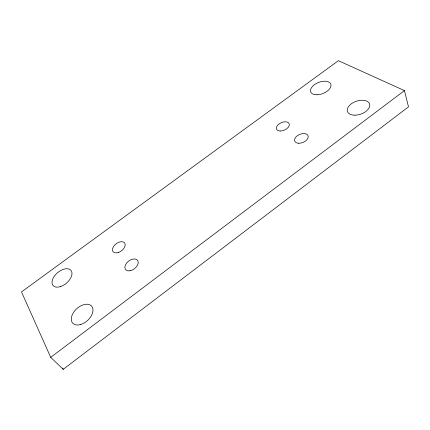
<?xml version="1.0" encoding="UTF-8"?>
<svg xmlns="http://www.w3.org/2000/svg" width="430" height="430" viewBox="0 0 430 430"><rect width="100%" height="100%" fill="white"/><g stroke="black" fill="none" stroke-linecap="round" stroke-linejoin="round"><path stroke-width="0.64" d="M63.226 369.311L408.5 106.871L404.458 90.601L338.388 60.689L21.5 291.916L50.708 357.346L63.226 369.311L62.667 368.096M50.708 357.346L404.458 90.601M60.329 286.638A11.739 6.875 -40.3 0 0 71.375 270.938A11.739 6.875 -40.3 0 0 54.304 276.221A11.739 6.875 -40.3 0 0 60.329 286.638M80.62 324.532A12.728 7.998 -42.2 0 0 92.197 306.934A12.728 7.998 -42.2 0 0 73.589 312.368A12.728 7.998 -42.2 0 0 80.62 324.532M354.841 115.181A11.685 6.821 -18.8 0 0 369.563 103.953A11.685 6.821 -18.8 0 0 351.09 103.974A11.685 6.821 -18.8 0 0 354.841 115.181M317.012 94.788A10.777 5.966 -21.3 0 0 330.901 84.425A10.777 5.966 -21.3 0 0 314.325 84.764A10.777 5.966 -21.3 0 0 317.012 94.788M118.191 252.555A7.267 4.434 -36.7 0 0 124.641 242.955A7.267 4.434 -36.7 0 0 113.606 246.39A7.267 4.434 -36.7 0 0 118.191 252.555M129.957 270.798A7.573 4.811 -37.3 0 0 137.971 261.042A7.573 4.811 -37.3 0 0 126.71 262.945A7.573 4.811 -37.3 0 0 129.957 270.798M280.15 131.016A6.907 4.042 -23.6 0 0 289.304 124.195A6.907 4.042 -23.6 0 0 278.968 123.974A6.907 4.042 -23.6 0 0 280.15 131.016M298.737 143.265A7.197 4.354 -22.5 0 0 308.192 136.138A7.197 4.354 -22.5 0 0 297.243 135.778A7.197 4.354 -22.5 0 0 298.737 143.265"/></g></svg>
